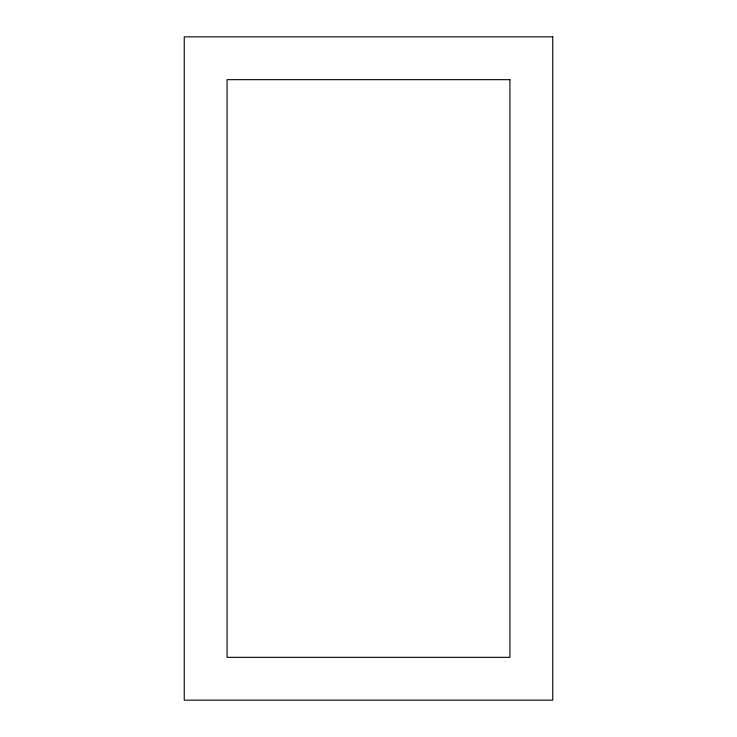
<?xml version="1.0" encoding="UTF-8"?>
<svg xmlns="http://www.w3.org/2000/svg" width="737" height="737" viewBox="0 0 737 737"><rect width="100%" height="100%" fill="white"/><g stroke="black" fill="none" stroke-linecap="round" stroke-linejoin="round"><path stroke-width="1.11" d="M552.75 36.85L184.25 36.85L184.25 700.15L552.75 700.15L552.75 36.85M509.93 79.67L227.07 79.67L227.07 657.33L509.93 657.33L509.93 79.67"/></g></svg>
